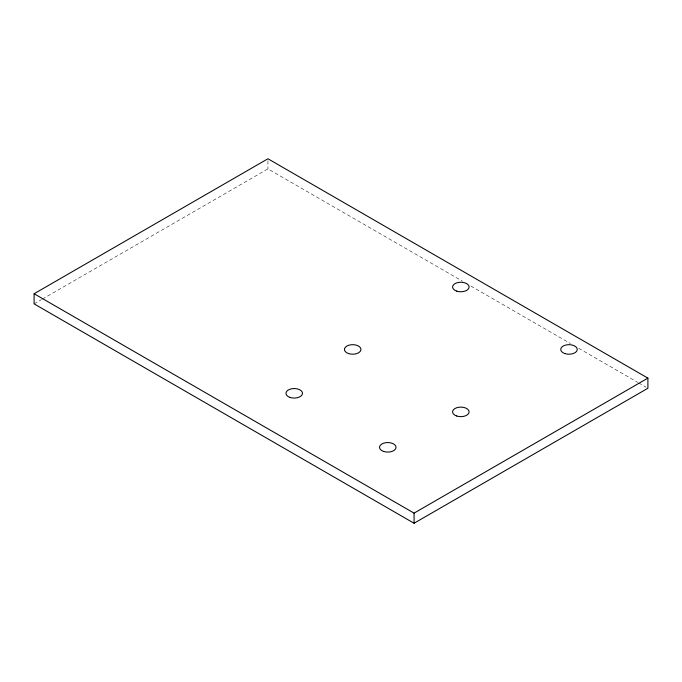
<?xml version="1.0" encoding="UTF-8"?>
<svg xmlns="http://www.w3.org/2000/svg" width="682" height="682" viewBox="0 0 682 682"><rect width="100%" height="100%" fill="white"/><g stroke="black" fill="none" stroke-linecap="round" stroke-linejoin="round"><path stroke-width="0.51" stroke-dasharray="3.41 2.56" d="M34.1 303.874L41.466 299.62M42.386 299.091L267.932 168.872L462.524 281.223M470.827 286.014L570.433 343.523M578.728 348.314L637.755 382.389M638.676 382.926L646.059 387.188M267.932 160.773L267.932 168.872"/><path stroke-width="1.02" d="M34.1 293.746L267.932 158.753L647.9 378.126L647.9 388.254L414.068 523.247L34.1 303.874L34.1 293.746L414.068 513.128L647.9 378.126M414.068 513.128L414.068 523.247M456.701 291.137A8.269 4.774 0 0 0 469.105 287.003A8.269 4.774 0 0 0 456.701 282.868A8.269 4.774 0 0 0 456.701 291.137M564.849 353.574A8.269 4.774 0 0 0 577.253 349.44A8.269 4.774 0 0 0 564.849 345.305A8.269 4.774 0 0 0 564.849 353.574M348.562 353.574A8.269 4.774 0 0 0 360.957 349.44A8.269 4.774 0 0 0 348.562 345.305A8.269 4.774 0 0 0 348.562 353.574M456.701 416.011A8.269 4.774 0 0 0 469.105 411.877A8.269 4.774 0 0 0 456.701 407.742A8.269 4.774 0 0 0 456.701 416.011M290.097 397.444A8.269 4.774 0 0 0 302.501 393.309A8.269 4.774 0 0 0 290.097 389.175A8.269 4.774 0 0 0 290.097 397.444M383.634 451.45A8.269 4.774 0 0 0 396.029 447.315A8.269 4.774 0 0 0 383.634 443.181A8.269 4.774 0 0 0 383.634 451.45"/></g></svg>
